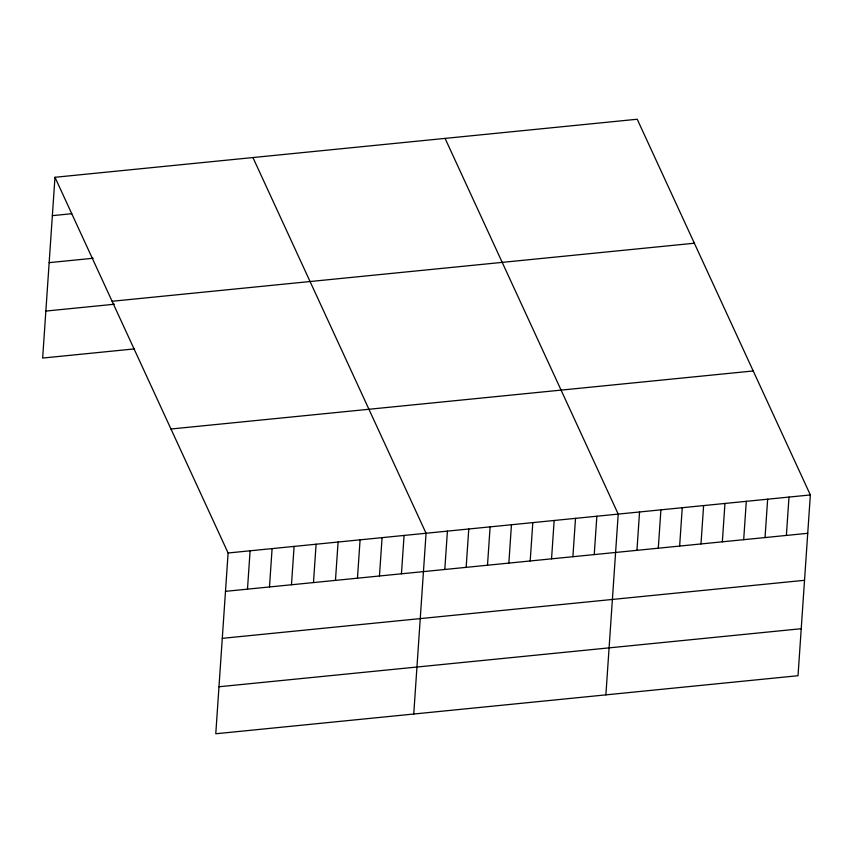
<?xml version="1.0" encoding="UTF-8"?>
<svg xmlns="http://www.w3.org/2000/svg" width="853" height="853" viewBox="0 0 853 853"><rect width="100%" height="100%" fill="white"/><g stroke="black" fill="none" stroke-linecap="round" stroke-linejoin="round"><path stroke-width="1.28" d="M134.518 348.898L42.65 358.057L54.976 177.285L637.223 119.239L810.35 494.943L798.024 675.715L215.777 733.761L228.103 552.989L54.976 177.285M247.487 589.156L250.1 550.793M269.484 586.96L272.096 548.596M291.481 584.774L294.093 546.41M313.477 582.578L316.09 544.214M335.464 580.381L338.087 542.018M357.46 578.195L360.083 539.832M379.457 575.999L382.08 537.635M401.454 573.802L404.077 535.439M413.748 714.025L426.063 533.253L252.936 157.549M444.797 569.484L447.42 531.12M466.154 567.352L468.766 528.988M487.5 565.23L490.112 526.866M508.846 563.097L511.459 524.734M530.193 560.965L532.816 522.612M551.55 558.843L554.162 520.479M572.896 556.71L575.508 518.347M594.242 554.589L596.855 516.225M605.886 694.864L618.212 514.092L445.074 138.399M636.946 550.324L639.558 511.971M658.292 548.202L660.904 509.838M679.638 546.069L682.251 507.706M700.985 543.947L703.608 505.584M722.342 541.815L724.954 503.451M743.688 539.682L746.3 501.329M765.034 537.561L767.647 499.197M786.381 535.428L789.004 497.064M52.364 215.649L71.769 213.719M49.154 262.649L93.148 258.256M112.106 301.269L694.353 243.222M45.849 311.068L114.43 304.233M170.973 429.006L753.22 370.959M228.103 552.989L810.35 494.943M225.491 591.342L807.738 533.306M222.281 638.343L804.528 580.296M218.986 686.761L801.234 628.714"/></g></svg>
